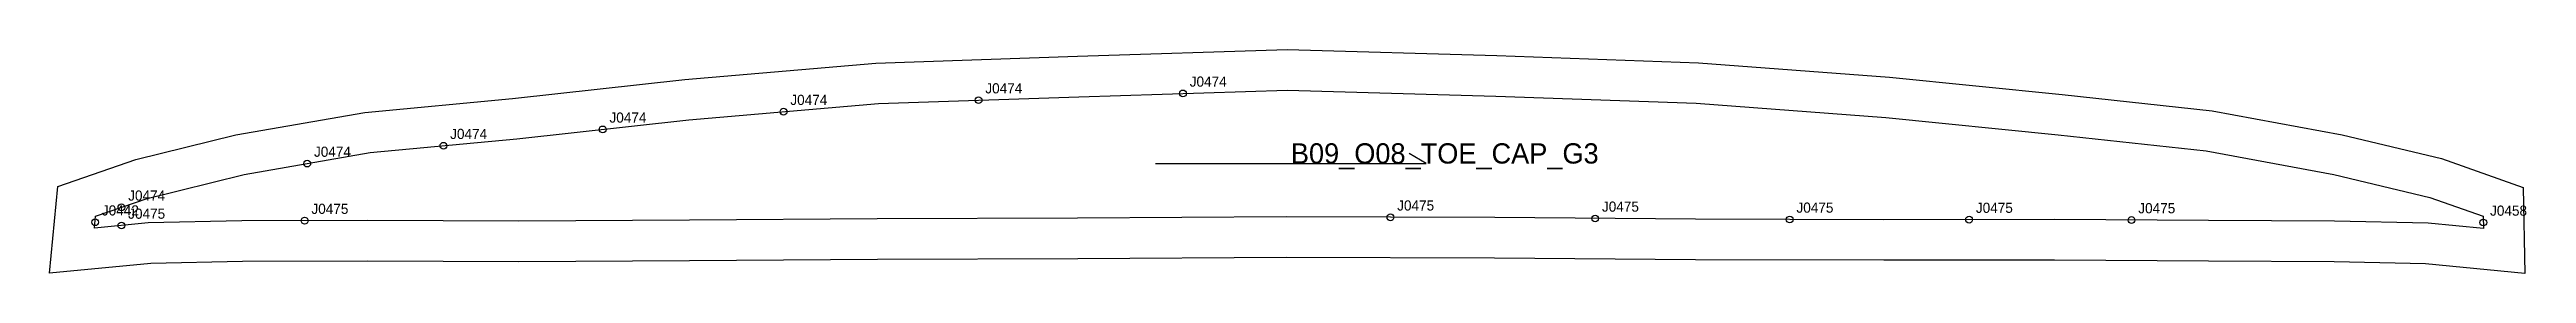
# Model space of a CAD drawing. Header units: millimetres. Extents: x -14 to 719, y -17 to 49.
import ezdxf

# ---------------------------------------------------------------- set-up
doc = ezdxf.new("R2010")
doc.units = ezdxf.units.MM
for name, color, linetype in [('CUT', 1, 'Continuous'), ('GRAIN', 3, 'Continuous'), ('LABEL', 7, 'Continuous'), ('NOTCH', 2, 'Continuous'), ('SEW', 5, 'Continuous')]:
    doc.layers.add(name, color=color, linetype=linetype)

msp = doc.modelspace()

# ---------------------------------------------------------------- linework, layer by layer
at = {"layer": 'CUT'}
msp.add_lwpolyline([(-11.23, 8.81), (11.84, 16.8), (41.48, 24.12), (79.55, 30.75), (123.25, 34.84), (174.17, 40.47), (230.69, 45.34), (290.26, 47.35), (352.24, 49.34), (414.3, 47.56), (473.88, 45.44), (530.3, 41.19), (581.41, 36.03), (625.75, 31.23), (664.2, 24.09), (693.54, 17.06), (717.72, 8.55), (718.17, -16.92), (688.84, -14.03), (661.78, -13.49), (624.61, -13.26), (579.08, -12.97), (528.65, -13.01), (472.95, -12.88), (413.57, -12.4), (351.96, -12.2), (290.37, -12.57), (231.12, -12.74), (175.61, -13.19), (125.08, -13.49), (80.32, -13.25), (43.39, -13.33), (16.28, -13.94), (-13.64, -16.87), (-11.23, 8.81)], close=True, dxfattribs=at)
at = {"layer": 'GRAIN'}
for p, q in [((313.37, 15.6), (393.37, 15.6)), ((393.37, 15.6), (388.37, 18.6))]:
    msp.add_line(p, q, dxfattribs=at)
at = {"layer": 'NOTCH'}
for centre in [(321.46, 36.35), (203.38, 30.94), (261.03, 34.36), (149.91, 25.71), (62.55, 15.6), (102.81, 20.87), (7.62, 2.64), (382.79, -0.3), (443.33, -0.64), (500.84, -0.94), (553.88, -0.99), (-0.16, -1.76), (7.62, -2.73), (61.79, -1.29), (601.9, -1.11), (705.9, -1.83)]:
    msp.add_circle(centre, 1, dxfattribs=at)
at = {"layer": 'SEW'}
msp.add_lwpolyline([(0, 0), (15.25, 5.29), (43.95, 12.37), (81.14, 18.84), (124.47, 22.9), (175.35, 28.53), (231.4, 33.35), (290.66, 35.36), (352.26, 37.34), (413.92, 35.56), (473.21, 33.46), (529.25, 29.24), (580.16, 24.09), (624.01, 19.35), (661.7, 12.35), (690.14, 5.53), (705.87, 0), (705.94, -3.66), (689.55, -2.04), (661.94, -1.49), (624.69, -1.26), (579.11, -0.97), (528.66, -1.01), (473.02, -0.88), (413.64, -0.4), (351.94, -0.2), (290.32, -0.57), (231.05, -0.74), (175.53, -1.19), (125.07, -1.49), (80.34, -1.25), (43.24, -1.33), (15.56, -1.95), (-0.33, -3.51)], close=True, dxfattribs=at)

# ---------------------------------------------------------------- texts
at = {"layer": 'LABEL'}
for s, height, p in [('J0474', 3, (263.03, 36.36)), ('J0474', 3, (323.46, 38.35)), ('J0474', 3, (151.91, 27.71)), ('J0474', 3, (205.38, 32.94)), ('J0474', 3, (104.81, 22.87)), ('J0474', 3, (64.55, 17.6)), ('B09_O08_TOE_CAP_G3', 6, (353.37, 15.6)), ('J0474', 3, (9.62, 4.64)), ('J0442', 3, (1.84, 0.24)), ('J0475', 3, (9.62, -0.73)), ('J0475', 3, (63.79, 0.71)), ('J0475', 3, (384.79, 1.7)), ('J0475', 3, (445.33, 1.36)), ('J0475', 3, (502.84, 1.06)), ('J0475', 3, (555.88, 1.01)), ('J0475', 3, (603.9, 0.89)), ('J0458', 3, (707.9, 0.17))]:
    msp.add_text(s, height=height, dxfattribs=at).set_placement(p)

doc.saveas('drawing.dxf')
